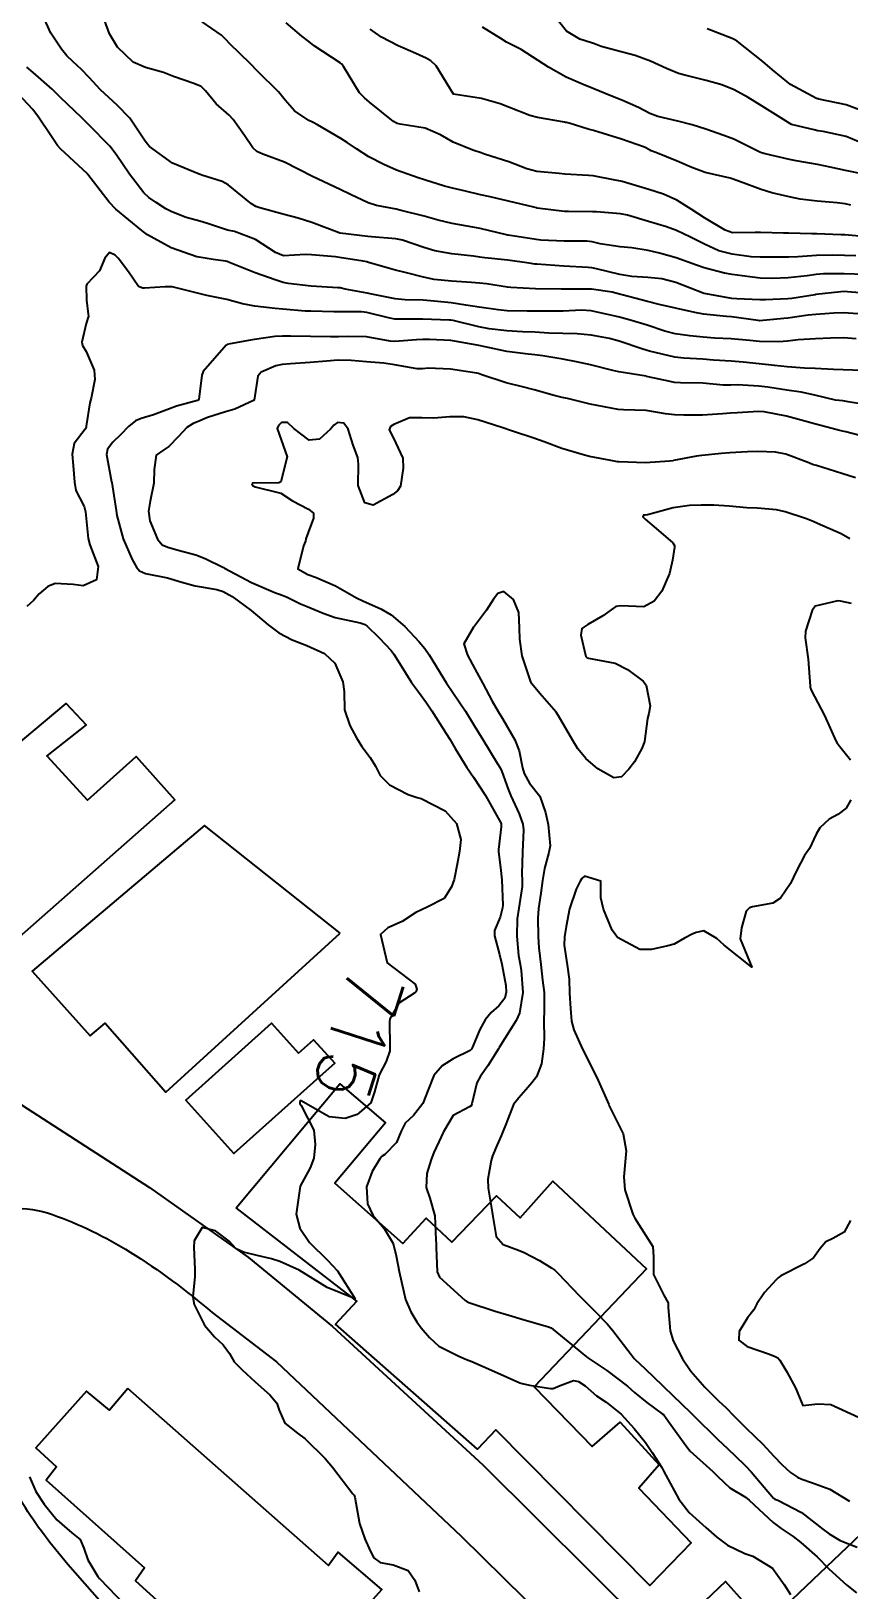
# Model space of a CAD drawing. Header units: metres. Extents: x 298520 to 308411, y 7433745 to 7450750.
# Drawn here: x 305474.6 to 305532.9, y 7436428 to 7436539.2 of the extents above; entities that cross this region are included whole.
import ezdxf
from ezdxf.enums import TextEntityAlignment as Align

# ---------------------------------------------------------------- set-up
doc = ezdxf.new("R2010")
doc.units = ezdxf.units.M
doc.header["$LTSCALE"] = 10
for name, color, linetype in [('Cotas', 45, 'Continuous'), ('Curvas de Nivel 1m', 11, 'Continuous'), ('Curvas de Nivel 5m', 15, 'Continuous'), ('Edificações', 30, 'Continuous'), ('Vias Primárias', 230, 'Continuous')]:
    doc.layers.add(name, color=color, linetype=linetype)
doc.styles.add('Style-STANDARD', font='STANDARD.shx')

msp = doc.modelspace()

# ---------------------------------------------------------------- linework, layer by layer
at = {"layer": 'Curvas de Nivel 1m', "flags": 128}
for points, elevation in [([(305534.57, 7436520.45), (305532.81, 7436520.6), (305532.58, 7436520.61), (305532.35, 7436520.6), (305530.57, 7436520.4), (305530.5, 7436520.39), (305528.85, 7436520.13), (305528.57, 7436520.1), (305526.97, 7436520.03), (305526.57, 7436520.02), (305524.93, 7436520.09), (305524.57, 7436520.13), (305522.59, 7436520.47), (305522.57, 7436520.48), (305522.53, 7436520.49), (305520.58, 7436521.26), (305519.57, 7436521.51), (305518.58, 7436521.62), (305517.45, 7436521.68), (305516.59, 7436521.82), (305514.93, 7436522.24), (305514.59, 7436522.3), (305514.33, 7436522.32), (305512.59, 7436522.43), (305510.66, 7436522.56), (305510.59, 7436522.56), (305510.53, 7436522.57), (305510.12, 7436522.63), (305508.59, 7436522.85), (305506.95, 7436523.03), (305506.6, 7436523.07), (305506.16, 7436523.13), (305504.6, 7436523.3), (305503.4, 7436523.52), (305502.6, 7436523.75), (305501.09, 7436524.27), (305500.62, 7436524.37), (305498.87, 7436524.52), (305498.62, 7436524.54), (305496.64, 7436524.78), (305496.62, 7436524.78), (305496.57, 7436524.8), (305494.63, 7436525.55), (305493.65, 7436525.85), (305492.64, 7436526.11), (305490.92, 7436526.59), (305490.64, 7436526.69), (305490.33, 7436526.87), (305488.66, 7436528.23), (305488.23, 7436528.46), (305486.78, 7436528.92), (305486.66, 7436528.96), (305486.59, 7436528.99), (305484.68, 7436529.76), (305483.04, 7436530.96), (305482.87, 7436531.14), (305482.7, 7436531.41), (305481.64, 7436532.98), (305480.73, 7436533.91), (305479.55, 7436535), (305478.75, 7436535.87), (305478.2, 7436536.46), (305477.57, 7436537.03), (305477.16, 7436537.43), (305476.77, 7436537.9), (305476, 7436539.05), (305475.34, 7436540.51)], 719), ([(305533.4, 7436523.16), (305532.6, 7436523.19), (305531.77, 7436523.21), (305530.6, 7436523.19), (305529.28, 7436523.09), (305528.6, 7436523.06), (305527.96, 7436523.06), (305526.6, 7436523.06), (305525.95, 7436523.1), (305524.6, 7436523.28), (305523.65, 7436523.52), (305522.61, 7436523.99), (305521.62, 7436524.5), (305520.62, 7436524.97), (305519.9, 7436525.24), (305518.63, 7436525.62), (305517.14, 7436526.05), (305516.64, 7436526.15), (305514.92, 7436526.29), (305514.64, 7436526.3), (305512.93, 7436526.32), (305512.64, 7436526.33), (305510.7, 7436526.57), (305510.64, 7436526.59), (305510.44, 7436526.63), (305508.65, 7436527.07), (305507.34, 7436527.36), (305506.65, 7436527.52), (305505.57, 7436527.77), (305504.66, 7436527.98), (305504.08, 7436528.13), (305502.66, 7436528.59), (305502.21, 7436528.73), (305500.67, 7436529.27), (305499.76, 7436529.67), (305498.68, 7436530.23), (305497.81, 7436530.78), (305497.15, 7436531.25), (305496.7, 7436531.54), (305495.02, 7436532.5), (305494.71, 7436532.68), (305494.61, 7436532.72), (305494.41, 7436532.82), (305493.39, 7436533.51), (305492.73, 7436534.27), (305492.24, 7436534.85), (305490.75, 7436536.34), (305490.22, 7436536.88), (305488.78, 7436538.29), (305488.48, 7436538.59), (305488.17, 7436538.9), (305486.8, 7436539.85)], 721), ([(305534.46, 7436524.5), (305532.62, 7436524.65), (305532.33, 7436524.66), (305530.62, 7436524.73), (305530.27, 7436524.74), (305528.62, 7436524.78), (305528.26, 7436524.78), (305526.62, 7436524.82), (305526.24, 7436524.83), (305524.62, 7436524.81), (305524.09, 7436525), (305522.63, 7436525.87), (305521.67, 7436526.5), (305520.65, 7436527.14), (305519.69, 7436527.56), (305518.66, 7436527.88), (305516.76, 7436528.46), (305516.66, 7436528.49), (305516.26, 7436528.56), (305514.67, 7436528.87), (305514.36, 7436528.89), (305512.67, 7436528.99), (305512.25, 7436529.03), (305510.67, 7436529.17), (305509.94, 7436529.37), (305508.68, 7436529.87), (305506.94, 7436530.42), (305506.69, 7436530.5), (305506.09, 7436530.69), (305504.7, 7436531.27), (305503.79, 7436531.8), (305502.71, 7436532.26), (305500.92, 7436532.54), (305500.71, 7436532.59), (305500.45, 7436532.75), (305498.73, 7436534.13), (305498.37, 7436534.42), (305498.03, 7436534.78), (305496.89, 7436536.67), (305496.8, 7436536.8), (305496.79, 7436536.82), (305496.76, 7436536.84), (305496.64, 7436536.93), (305494.78, 7436538.14), (305494.4, 7436538.45), (305493.92, 7436538.83), (305492.8, 7436539.78)], 722), ([(305533.06, 7436526.78), (305532.65, 7436526.87), (305532.08, 7436526.94), (305530.65, 7436527.06), (305529.45, 7436527.21), (305528.65, 7436527.37), (305527.43, 7436527.66), (305526.66, 7436527.88), (305525.12, 7436528.46), (305524.67, 7436528.63), (305524.44, 7436528.69), (305522.67, 7436529.11), (305521.72, 7436529.46), (305520.68, 7436529.91), (305519.16, 7436530.53), (305518.81, 7436530.66), (305518.69, 7436530.71), (305518.34, 7436530.9), (305516.7, 7436531.48), (305515.39, 7436531.89), (305514.71, 7436532.09), (305514.32, 7436532.2), (305512.97, 7436532.61), (305512.77, 7436532.67), (305512.71, 7436532.68), (305512.63, 7436532.7), (305510.72, 7436533.02), (305510.17, 7436533.18), (305508.72, 7436533.74), (305508.06, 7436534), (305506.73, 7436534.37), (305504.73, 7436534.7), (305503.49, 7436536.72), (305503.11, 7436537.07), (305502.77, 7436537.26), (305501.82, 7436537.69), (305500.78, 7436538.14), (305499.58, 7436538.76), (305498.79, 7436539.32)], 723), ([(305534.07, 7436528.95), (305532.68, 7436529.24), (305531.58, 7436529.48), (305530.68, 7436529.67), (305529.16, 7436529.94), (305528.69, 7436530.03), (305526.94, 7436530.44), (305526.69, 7436530.51), (305526.57, 7436530.56), (305524.7, 7436531.48), (305523.99, 7436531.75), (305522.71, 7436532.19), (305521.74, 7436532.5), (305520.72, 7436532.77), (305519.29, 7436533.1), (305518.72, 7436533.31), (305517.91, 7436533.73), (305516.73, 7436534.25), (305515.94, 7436534.57), (305514.74, 7436535.08), (305513.96, 7436535.38), (305512.75, 7436535.9), (305511.49, 7436536.62), (305510.77, 7436537.09), (305509.54, 7436537.88), (305508.78, 7436538.25), (305508.51, 7436538.39), (305508.1, 7436538.66), (305506.79, 7436539.47)], 724), ([(305533.87, 7436533.5), (305532.73, 7436533.94), (305530.78, 7436534.34), (305530.73, 7436534.35), (305530.7, 7436534.36), (305530.6, 7436534.39), (305528.75, 7436535.39), (305527.46, 7436536.43), (305526.77, 7436537.03), (305524.94, 7436538.46), (305524.78, 7436538.56), (305524.6, 7436538.65), (305522.8, 7436539.34)], 726), ([(305533.89, 7436519.01), (305532.55, 7436519.1), (305531.85, 7436519.08), (305530.55, 7436518.98), (305530.02, 7436518.93), (305528.55, 7436518.72), (305528.28, 7436518.69), (305526.54, 7436518.53), (305526.45, 7436518.54), (305524.55, 7436518.8), (305524.18, 7436518.84), (305522.55, 7436519), (305521.92, 7436519.12), (305520.56, 7436519.43), (305519.39, 7436519.7), (305518.56, 7436519.91), (305516.74, 7436520.39), (305516.57, 7436520.43), (305516.03, 7436520.57), (305514.57, 7436520.78), (305512.75, 7436520.78), (305512.57, 7436520.78), (305512.4, 7436520.78), (305510.57, 7436520.8), (305508.82, 7436520.91), (305508.58, 7436520.93), (305507.07, 7436521.16), (305506.58, 7436521.21), (305506.01, 7436521.25), (305504.58, 7436521.35), (305503.34, 7436521.48), (305502.58, 7436521.63), (305501.38, 7436521.94), (305500.59, 7436522.14), (305498.67, 7436522.69), (305498.59, 7436522.72), (305498.55, 7436522.73), (305498.29, 7436522.77), (305496.6, 7436523.05), (305496.31, 7436523.09), (305494.6, 7436523.24), (305494.17, 7436523.25), (305492.6, 7436523.16), (305492.04, 7436523.41), (305490.61, 7436524.33), (305489.1, 7436524.89), (305488.62, 7436525), (305487.18, 7436525.46), (305486.63, 7436525.63), (305485.67, 7436525.9), (305484.64, 7436526.3), (305484.21, 7436526.52), (305483.52, 7436526.96), (305483.01, 7436527.32), (305482.65, 7436527.65), (305481.62, 7436528.98), (305480.68, 7436530.39), (305480.21, 7436530.99), (305478.71, 7436532.5), (305478.46, 7436532.76), (305478.2, 7436533.02), (305476.73, 7436534.44), (305476.11, 7436535.05), (305474.75, 7436536.23), (305474.3, 7436536.61)], 718), ([(305533.43, 7436517.25), (305532.53, 7436517.31), (305531.61, 7436517.3), (305530.53, 7436517.25), (305529.29, 7436517.17), (305528.53, 7436517.07), (305527.93, 7436517.02), (305526.53, 7436517.06), (305525.85, 7436517.13), (305524.53, 7436517.24), (305523.36, 7436517.3), (305522.53, 7436517.36), (305521.58, 7436517.45), (305520.53, 7436517.6), (305519.8, 7436517.78), (305518.54, 7436518.21), (305517.42, 7436518.55), (305516.55, 7436518.79), (305516.24, 7436518.87), (305514.55, 7436519.25), (305513.86, 7436519.29), (305512.55, 7436519.22), (305511.96, 7436519.21), (305510.55, 7436519.21), (305509.98, 7436519.21), (305508.55, 7436519.25), (305507.91, 7436519.31), (305506.56, 7436519.5), (305505.61, 7436519.64), (305504.56, 7436519.81), (305503.34, 7436519.94), (305502.56, 7436519.99), (305501.28, 7436520.03), (305500.56, 7436520.09), (305498.91, 7436520.43), (305498.57, 7436520.5), (305496.99, 7436520.79), (305496.65, 7436520.87), (305496.57, 7436520.88), (305496.48, 7436520.89), (305494.57, 7436521.01), (305492.93, 7436521.2), (305492.58, 7436521.27), (305492, 7436521.44), (305490.58, 7436521.94), (305488.81, 7436522.67), (305488.59, 7436522.75), (305488.47, 7436522.77), (305487.58, 7436522.91), (305486.6, 7436523.06), (305486.42, 7436523.1), (305484.6, 7436523.73), (305482.91, 7436524.67), (305482.62, 7436524.88), (305482.51, 7436524.97), (305480.64, 7436526.5), (305480.16, 7436526.99), (305478.66, 7436528.97), (305478.64, 7436528.99), (305478.63, 7436529.01), (305476.69, 7436530.8), (305476.48, 7436531.04), (305476.01, 7436531.74), (305475.13, 7436533.06), (305474.72, 7436533.59), (305473.36, 7436535.08)], 717), ([(305533.86, 7436514.99), (305532.5, 7436515.04), (305531.82, 7436515.06), (305530.5, 7436515.13), (305529.74, 7436515.16), (305528.51, 7436515.25), (305527.6, 7436515.33), (305526.51, 7436515.47), (305525.37, 7436515.59), (305524.51, 7436515.65), (305523.27, 7436515.72), (305522.51, 7436515.79), (305521.14, 7436515.87), (305520.51, 7436515.94), (305518.69, 7436516.37), (305518.52, 7436516.42), (305518.14, 7436516.54), (305516.53, 7436517.08), (305515.84, 7436517.26), (305514.53, 7436517.5), (305513.55, 7436517.61), (305512.53, 7436517.63), (305511.51, 7436517.64), (305510.53, 7436517.71), (305509.65, 7436517.75), (305508.53, 7436517.81), (305507.26, 7436517.95), (305506.54, 7436518.09), (305504.7, 7436518.54), (305504.54, 7436518.57), (305504.42, 7436518.58), (305502.54, 7436518.65), (305500.65, 7436518.65), (305500.54, 7436518.65), (305500.09, 7436518.75), (305498.55, 7436519.11), (305498.17, 7436519.16), (305496.55, 7436519.17), (305496.19, 7436519.16), (305494.55, 7436519.21), (305494.15, 7436519.22), (305492.55, 7436519.35), (305492.01, 7436519.4), (305490.55, 7436519.57), (305489.68, 7436519.75), (305488.56, 7436520.04), (305487.14, 7436520.34), (305486.57, 7436520.47), (305484.67, 7436520.94), (305484.57, 7436520.95), (305484.16, 7436520.95), (305482.69, 7436520.85), (305482.57, 7436520.85), (305482.26, 7436520.97), (305481.56, 7436522.01), (305480.82, 7436522.99), (305480.6, 7436523.21), (305480.2, 7436523.4), (305479.86, 7436523), (305479.48, 7436522.1), (305478.57, 7436521.15), (305478.52, 7436521.01), (305478.56, 7436520.01), (305478.68, 7436519.01), (305478.69, 7436518.86), (305478.54, 7436518.34), (305478.23, 7436517.01), (305478.27, 7436516.76), (305478.52, 7436516.33), (305479.11, 7436515), (305479.16, 7436514.34), (305478.88, 7436513.01), (305478.8, 7436512.68), (305478.54, 7436511.01), (305478.52, 7436510.94), (305478.45, 7436510.81), (305477.67, 7436509.78), (305477.54, 7436509.02), (305477.61, 7436508.21), (305477.7, 7436507.02), (305477.8, 7436506.43), (305478.39, 7436505.28), (305478.47, 7436505.01), (305478.48, 7436504.91), (305478.67, 7436503.01), (305478.8, 7436502.55), (305479.39, 7436501), (305479.27, 7436500.05), (305478.31, 7436499.64), (305477.61, 7436499.72), (305476.31, 7436499.79), (305475.79, 7436499.57), (305475.17, 7436499.05), (305474.77, 7436498.58), (305474.29, 7436498.15)], 716), ([(305533.69, 7436510.35), (305532.69, 7436510.6), (305532.46, 7436510.66), (305532.08, 7436510.75), (305530.46, 7436511.19), (305529.51, 7436511.45), (305528.47, 7436511.73), (305526.88, 7436512.03), (305526.47, 7436512.05), (305524.96, 7436511.97), (305524.47, 7436511.95), (305523.9, 7436511.9), (305522.47, 7436511.8), (305521.15, 7436511.81), (305520.47, 7436511.83), (305519.84, 7436511.89), (305518.47, 7436512.13), (305516.85, 7436512.18), (305516.47, 7436512.2), (305514.47, 7436512.58), (305512.86, 7436512.99), (305512.48, 7436513.07), (305511.89, 7436513.2), (305510.48, 7436513.6), (305509.65, 7436513.81), (305508.49, 7436514.1), (305506.74, 7436514.68), (305506.5, 7436514.76), (305506.39, 7436514.79), (305504.51, 7436515.09), (305502.92, 7436515.14), (305502.51, 7436515.1), (305502.13, 7436515.11), (305500.51, 7436515.39), (305499.76, 7436515.51), (305498.51, 7436515.61), (305497.42, 7436515.7), (305496.51, 7436515.71), (305495.66, 7436515.66), (305494.51, 7436515.55), (305493.11, 7436515.45), (305492.51, 7436515.41), (305492.06, 7436515.31), (305491.01, 7436514.86), (305490.78, 7436514.59), (305490.5, 7436512.87), (305490.49, 7436512.85), (305490.47, 7436512.84), (305489.12, 7436512.23), (305488.46, 7436512.04), (305487.18, 7436511.63), (305486.46, 7436511.33), (305486.17, 7436511.21), (305485.71, 7436510.93), (305485.11, 7436510.27), (305484.43, 7436509.56), (305484.06, 7436509.32), (305483.52, 7436508.95), (305483.39, 7436507.93), (305483.35, 7436506.96), (305483.09, 7436505.66), (305482.98, 7436504.96), (305483.07, 7436504.26), (305483.61, 7436502.95), (305483.96, 7436502.56), (305484.35, 7436502.39), (305485.1, 7436502.18), (305486.34, 7436501.83), (305487.02, 7436501.59), (305488.33, 7436500.93), (305488.4, 7436500.89), (305490.32, 7436499.86), (305492.03, 7436499.13), (305492.31, 7436499.04), (305492.82, 7436498.84), (305493.82, 7436498.35), (305494.3, 7436498.15), (305495.42, 7436497.68), (305496.29, 7436497.38), (305498.07, 7436496.99), (305498.28, 7436496.92), (305498.39, 7436496.88), (305498.55, 7436496.78), (305499.42, 7436495.91), (305500.27, 7436495.02), (305500.48, 7436494.75), (305500.88, 7436494.12), (305501.74, 7436492.73), (305502.23, 7436492.08), (305502.79, 7436491.29), (305503.17, 7436490.72), (305504.19, 7436489.11), (305504.45, 7436488.7), (305504.85, 7436488.02), (305505.67, 7436486.68), (305506.16, 7436485.99), (305507, 7436484.67), (305508.11, 7436482.69), (305508.12, 7436482.66), (305508.11, 7436482.44), (305507.93, 7436480.83), (305507.94, 7436480.66), (305508.08, 7436479.54), (305508.16, 7436478.66), (305508.25, 7436476.86), (305508.22, 7436476.66), (305508.04, 7436476.01), (305507.64, 7436475.05), (305507.64, 7436474.66), (305508, 7436473.33), (305508.16, 7436472.66), (305508.45, 7436471.13), (305508.49, 7436470.65), (305508.39, 7436470.23), (305507.96, 7436469.67), (305507.42, 7436469.2), (305506.98, 7436468.67), (305506.6, 7436468), (305506.06, 7436466.68), (305506.01, 7436466.59), (305505.92, 7436466.5), (305504.7, 7436465.9), (305503.91, 7436465.41), (305503.33, 7436464.71), (305502.92, 7436463.68), (305502.54, 7436462.72), (305501.86, 7436461.85), (305501.28, 7436461.32), (305500.98, 7436460.74), (305500.65, 7436459.94), (305499.83, 7436459.09), (305499.63, 7436458.95), (305499.47, 7436458.76), (305498.92, 7436457.87), (305498.53, 7436456.77), (305498.58, 7436455.56), (305498.96, 7436454.76), (305499.77, 7436453.81), (305500.43, 7436452.74), (305500.63, 7436451.85), (305500.86, 7436450.74), (305501.17, 7436449.27), (305501.31, 7436448.73), (305501.69, 7436447.85), (305502.11, 7436447.14), (305502.42, 7436446.72), (305503, 7436446.03), (305503.67, 7436445.42), (305505.1, 7436444.69), (305505.66, 7436444.46), (305506.02, 7436444.32), (305507.65, 7436443.61), (305509.46, 7436442.8), (305509.63, 7436442.74), (305510.13, 7436442.63), (305511.63, 7436442.39), (305511.84, 7436442.4), (305512.33, 7436442.6), (305513.27, 7436442.96), (305513.64, 7436442.88), (305514.1, 7436442.58), (305514.93, 7436441.88), (305515.62, 7436441.41), (305516.68, 7436440.55), (305517.6, 7436439.55), (305518.41, 7436438.53), (305518.88, 7436437.82), (305519.57, 7436436.75), (305519.7, 7436436.51), (305519.86, 7436436.2), (305520.8, 7436434.5), (305521.53, 7436433.54), (305522.72, 7436432.48), (305523.51, 7436431.79), (305524.25, 7436431.21), (305525.49, 7436430.63), (305526.06, 7436430.43), (305527.48, 7436429.59), (305528.29, 7436428.41), (305528.76, 7436427.71)], 714), ([(305533.39, 7436507.34), (305532.42, 7436507.65), (305530.61, 7436508.2), (305530.42, 7436508.25), (305530.32, 7436508.29), (305530.07, 7436508.4), (305528.43, 7436509.01), (305527.69, 7436509.17), (305526.43, 7436509.21), (305525.69, 7436509.19), (305524.43, 7436509.11), (305523.83, 7436509.07), (305522.43, 7436508.93), (305522.05, 7436508.87), (305520.42, 7436508.56), (305520.38, 7436508.55), (305520.13, 7436508.51), (305518.42, 7436508.39), (305516.52, 7436508.46), (305516.42, 7436508.48), (305515.93, 7436508.56), (305514.43, 7436508.86), (305514.07, 7436508.94), (305512.44, 7436509.42), (305511.18, 7436509.89), (305510.45, 7436510.15), (305508.93, 7436510.65), (305508.58, 7436510.78), (305508.45, 7436510.83), (305508.18, 7436510.93), (305506.46, 7436511.47), (305505.47, 7436511.68), (305504.46, 7436511.69), (305503.33, 7436511.58), (305502.46, 7436511.62), (305501.58, 7436511.62), (305500.46, 7436511.14), (305500.22, 7436510.98), (305500.14, 7436510.75), (305500.44, 7436510.16), (305501.12, 7436508.74), (305501.13, 7436508.03), (305500.95, 7436506.74), (305500.73, 7436506.41), (305500.4, 7436506.14), (305498.99, 7436505.37), (305498.39, 7436505.54), (305497.93, 7436506.78), (305497.96, 7436508.31), (305497.91, 7436508.78), (305497.57, 7436509.65), (305497.21, 7436510.79), (305496.9, 7436511.24), (305496.46, 7436511.28), (305496.18, 7436511.08), (305495.95, 7436510.81), (305495.18, 7436510.08), (305494.44, 7436510.02), (305493.33, 7436510.84), (305492.89, 7436511.28), (305492.46, 7436511.28), (305492.24, 7436511.07), (305492.15, 7436510.85), (305492.44, 7436510.03), (305492.87, 7436508.84), (305492.4, 7436507.05), (305492.28, 7436506.97), (305490.4, 7436506.94), (305490.36, 7436506.91), (305490.35, 7436506.87), (305490.4, 7436506.78), (305490.57, 7436506.7), (305492.4, 7436506.24), (305493.25, 7436505.69), (305494.39, 7436505.1), (305494.75, 7436504.82), (305494.73, 7436504.46), (305494.36, 7436503.43), (305494.2, 7436502.98), (305494.16, 7436502.82), (305494.02, 7436502.49), (305493.63, 7436500.83), (305494.33, 7436500.44), (305494.89, 7436500.25), (305496.32, 7436499.63), (305497.8, 7436498.78), (305498.3, 7436498.54), (305499.53, 7436498), (305500.29, 7436497.56), (305501.25, 7436496.74), (305502.27, 7436495.63), (305502.69, 7436495.15), (305502.98, 7436494.72), (305504.23, 7436492.7), (305505.57, 7436490.69), (305506.2, 7436489.68), (305506.81, 7436488.67), (305507.84, 7436486.99), (305508.04, 7436486.66), (305508.16, 7436486.39), (305508.62, 7436485.12), (305508.81, 7436484.65), (305509.4, 7436483.36), (305509.67, 7436482.64), (305509.72, 7436482.24), (305509.64, 7436480.64), (305509.6, 7436479.1), (305509.62, 7436478.64), (305509.61, 7436478.19), (305509.38, 7436476.64), (305509.27, 7436475.88), (305509.24, 7436474.64), (305509.36, 7436473.28), (305509.47, 7436472.64), (305509.55, 7436472.2), (305509.67, 7436470.63), (305509.42, 7436469.16), (305509.19, 7436468.64), (305507.98, 7436466.72), (305507.95, 7436466.66), (305507.92, 7436466.61), (305507.18, 7436465.4), (305506.65, 7436464.67), (305506.39, 7436464.18), (305506.03, 7436462.68), (305505.99, 7436462.56), (305505.87, 7436462.47), (305504.7, 7436461.86), (305504, 7436460.7), (305503.96, 7436460.59), (305503.85, 7436460.34), (305503.32, 7436459.22), (305503.12, 7436458.71), (305502.82, 7436457.73), (305502.78, 7436456.72), (305503.04, 7436455.96), (305503.39, 7436454.71), (305503.47, 7436452.99), (305503.48, 7436452.7), (305503.49, 7436452.44), (305503.57, 7436450.7), (305503.73, 7436450.32), (305505.54, 7436448.68), (305505.7, 7436448.57), (305505.89, 7436448.49), (305507.7, 7436447.91), (305508.67, 7436447.62), (305509.69, 7436447.31), (305511.49, 7436446.8), (305511.68, 7436446.72), (305511.84, 7436446.61), (305513.67, 7436445.11), (305513.94, 7436444.86), (305514.29, 7436444.58), (305515.65, 7436443.67), (305517.13, 7436442.55), (305517.63, 7436442.11), (305518.5, 7436441.4), (305519.61, 7436440.59), (305519.71, 7436440.51), (305520.06, 7436440.05), (305521.16, 7436438.49), (305521.58, 7436437.95), (305523.21, 7436436.47), (305523.56, 7436436.12), (305524.42, 7436435.32), (305525.54, 7436434.64), (305525.8, 7436434.44), (305527.52, 7436432.84), (305528.08, 7436432.41), (305528.94, 7436431.83), (305529.5, 7436431.41), (305530.65, 7436430.38), (305531.48, 7436429.53), (305532.78, 7436428.36), (305533.46, 7436427.81)], 713), ([(305532.99, 7436502.99), (305532.36, 7436503.34), (305530.68, 7436504.08), (305530.37, 7436504.22), (305530.25, 7436504.27), (305529.89, 7436504.4), (305528.38, 7436504.91), (305527.76, 7436505.05), (305526.38, 7436505.17), (305525.64, 7436505.19), (305524.39, 7436505.3), (305523.29, 7436505.37), (305522.39, 7436505.37), (305521.54, 7436505.35), (305520.39, 7436505.18), (305518.55, 7436504.7), (305518.38, 7436504.68), (305518.26, 7436504.67), (305518.22, 7436504.54), (305518.38, 7436504.38), (305519.18, 7436503.72), (305520.36, 7436502.69), (305520.47, 7436502.51), (305520.48, 7436502.38), (305520.34, 7436501.46), (305520.13, 7436500.51), (305519.58, 7436499.25), (305519.02, 7436498.53), (305518.3, 7436498.13), (305516.65, 7436498.2), (305516.3, 7436498.15), (305515.36, 7436497.5), (305514.29, 7436496.87), (305513.87, 7436496.59), (305513.81, 7436496.12), (305514.17, 7436494.58), (305514.26, 7436494.5), (305514.36, 7436494.48), (305516.26, 7436494.11), (305517.13, 7436493.67), (305518.24, 7436492.83), (305518.47, 7436492.54), (305518.75, 7436491.07), (305518.64, 7436490.53), (305518.56, 7436490.18), (305518.33, 7436488.54), (305518.18, 7436488.08), (305517.62, 7436487.09), (305517.22, 7436486.55), (305516.7, 7436486.02), (305516.16, 7436485.93), (305515.02, 7436486.57), (305514.17, 7436487.32), (305513.6, 7436488.01), (305513.22, 7436488.59), (305512.21, 7436490.37), (305512.04, 7436490.61), (305510.89, 7436491.96), (305510.32, 7436492.63), (305510.24, 7436492.79), (305509.63, 7436494.64), (305509.45, 7436495.82), (305509.42, 7436496.64), (305509.37, 7436497.72), (305509.01, 7436498.65), (305508.31, 7436499.22), (305507.88, 7436499.09), (305507.57, 7436498.67), (305507.07, 7436497.9), (305506.28, 7436496.84), (305506.21, 7436496.75), (305506.14, 7436496.68), (305505.47, 7436495.49), (305505.71, 7436494.69), (305506.25, 7436493.7), (305506.81, 7436492.67), (305507.48, 7436491.4), (305507.91, 7436490.66), (305508.21, 7436490.16), (305509.09, 7436488.65), (305509.41, 7436487.87), (305509.65, 7436486.64), (305509.76, 7436486.24), (305510.15, 7436485.56), (305510.87, 7436484.62), (305511.29, 7436483.46), (305511.47, 7436482.62), (305511.62, 7436481.09), (305511.53, 7436480.62), (305511.21, 7436479.48), (305511.07, 7436478.62), (305510.95, 7436477.72), (305510.79, 7436476.62), (305510.73, 7436475.93), (305510.75, 7436474.62), (305510.81, 7436473.82), (305510.95, 7436472.62), (305511.08, 7436471.52), (305511.19, 7436470.62), (305511.18, 7436469.39), (305511.16, 7436468.62), (305511.18, 7436467.36), (305511.14, 7436466.62), (305510.99, 7436465.54), (305510.65, 7436464.62), (305510.32, 7436464.2), (305509.89, 7436463.7), (305509.38, 7436463.13), (305509.01, 7436462.64), (305508.49, 7436461.28), (305508.22, 7436460.65), (305508.11, 7436460.4), (305507.84, 7436459.77), (305507.5, 7436458.99), (305507.4, 7436458.66), (305507.17, 7436457.31), (305507.19, 7436456.67), (305507.49, 7436454.96), (305507.53, 7436454.66), (305507.76, 7436453.22), (305508.26, 7436452.65), (305509.36, 7436452.25), (305509.75, 7436452.1), (305510.85, 7436451.51), (305511.74, 7436450.98), (305511.95, 7436450.82), (305512.16, 7436450.61), (305513.71, 7436449.01), (305514.13, 7436448.58), (305514.91, 7436447.79), (305515.69, 7436447), (305516.06, 7436446.56), (305517.39, 7436444.82), (305517.61, 7436444.54), (305517.66, 7436444.49), (305518.39, 7436443.8), (305519.63, 7436442.6), (305519.72, 7436442.51), (305521.61, 7436440.68), (305521.81, 7436440.49), (305523.59, 7436438.74), (305523.88, 7436438.47), (305524.76, 7436437.64), (305525.57, 7436436.85), (305525.95, 7436436.44), (305527.54, 7436434.57), (305527.63, 7436434.5), (305527.84, 7436434.42), (305529.53, 7436433.55), (305531.06, 7436432.37), (305531.51, 7436432.02), (305532.3, 7436431.56), (305533.5, 7436431.08)], 712), ([(305533.1, 7436498.36), (305532.31, 7436498.54), (305532.13, 7436498.55), (305531.33, 7436498.38), (305530.52, 7436498.17), (305530.3, 7436497.88), (305529.81, 7436496.4), (305529.8, 7436495.92), (305530, 7436494.39), (305530.15, 7436492.47), (305530.16, 7436492.39), (305530.17, 7436492.33), (305530.23, 7436492.2), (305531.17, 7436490.38), (305531.98, 7436488.58), (305532.11, 7436488.37), (305532.18, 7436488.29), (305533.04, 7436487.22)], 711), ([(305533.06, 7436484.36), (305532.72, 7436483.78), (305532.13, 7436483.32), (305531.52, 7436482.98), (305530.85, 7436482.38), (305530.58, 7436481.91), (305530.1, 7436480.91), (305529.76, 7436480.39), (305529.17, 7436479.31), (305528.74, 7436478.41), (305528.05, 7436477.36), (305527.49, 7436476.99), (305526.05, 7436476.73), (305525.83, 7436476.66), (305525.58, 7436476.44), (305525.25, 7436475.23), (305525.16, 7436474.45), (305525.99, 7436472.44), (305524.02, 7436474), (305523.49, 7436474.47), (305522.57, 7436475.02), (305522.03, 7436474.92), (305521.73, 7436474.79), (305521.19, 7436474.5), (305520.45, 7436474.07), (305520.01, 7436473.96), (305518.85, 7436473.69), (305518.01, 7436473.69), (305516.42, 7436474.56), (305516.03, 7436475.08), (305515.42, 7436476.57), (305515.23, 7436477.38), (305515.22, 7436478.57), (305514.07, 7436478.92), (305513.88, 7436478.77), (305513.76, 7436478.58), (305513.47, 7436478), (305512.99, 7436476.6), (305512.76, 7436475.33), (305512.63, 7436474.6), (305512.61, 7436474), (305512.83, 7436472.6), (305512.96, 7436471.57), (305513, 7436470.59), (305513.06, 7436469.49), (305513.14, 7436468.59), (305513.31, 7436467.96), (305513.92, 7436466.58), (305514.95, 7436464.57), (305515.79, 7436462.65), (305515.82, 7436462.56), (305515.87, 7436462.46), (305516.81, 7436460.55), (305517.04, 7436459.35), (305516.97, 7436458.55), (305516.87, 7436457.49), (305516.93, 7436456.55), (305517.51, 7436454.82), (305517.66, 7436454.54), (305517.78, 7436454.35), (305518.93, 7436452.52), (305518.99, 7436451.77), (305518.99, 7436450.52), (305519.71, 7436449.04), (305520.03, 7436448.51), (305520.04, 7436448.16), (305520.17, 7436446.51), (305520.39, 7436445.78), (305521.05, 7436444.5), (305521.65, 7436443.63), (305522.65, 7436442.48), (305523.62, 7436441.52), (305524.17, 7436441.01), (305524.7, 7436440.45), (305525.6, 7436439.57), (305526.77, 7436438.43), (305527.57, 7436437.57), (305528.14, 7436436.98), (305528.75, 7436436.4), (305529.24, 7436436.08), (305529.56, 7436435.93), (305530.24, 7436435.7), (305531.55, 7436435.22), (305532.96, 7436434.36)], 711), ([(305474.5, 7436436.1), (305474.95, 7436435.05), (305475.53, 7436434.15), (305476.44, 7436433.03), (305477.5, 7436432.09), (305478.11, 7436431.62), (305478.36, 7436431.01), (305478.66, 7436430.17), (305479.36, 7436428.99), (305479.47, 7436428.85), (305481.29, 7436426.97)], 716)]:
    msp.add_lwpolyline(points, dxfattribs=dict(at, elevation=elevation))
at = {"layer": 'Curvas de Nivel 5m', "flags": 128}
for points, elevation in [([(305533.63, 7436531.28), (305532.71, 7436531.66), (305531.07, 7436532.03), (305530.71, 7436532.08), (305530.45, 7436532.14), (305529.32, 7436532.41), (305528.83, 7436532.53), (305528.71, 7436532.59), (305528.26, 7436532.88), (305526.73, 7436533.84), (305525.74, 7436534.45), (305524.74, 7436535.01), (305523.86, 7436535.35), (305522.75, 7436535.67), (305521.22, 7436536.04), (305520.76, 7436536.17), (305519.92, 7436536.52), (305518.77, 7436537.05), (305517.67, 7436537.44), (305516.77, 7436537.68), (305515.26, 7436538.1), (305514.78, 7436538.28), (305514.56, 7436538.36), (305513.74, 7436538.6), (305512.79, 7436539.18), (305511.63, 7436540.62)], 725), ([(305534.08, 7436521.84), (305532.59, 7436521.87), (305531.1, 7436521.88), (305530.59, 7436521.84), (305529.93, 7436521.74), (305528.58, 7436521.59), (305527.47, 7436521.54), (305526.58, 7436521.58), (305525.31, 7436521.73), (305524.59, 7436521.82), (305524.04, 7436521.92), (305522.59, 7436522.3), (305522.04, 7436522.5), (305520.6, 7436523.03), (305519.42, 7436523.35), (305518.6, 7436523.53), (305517.43, 7436523.73), (305516.61, 7436523.8), (305515.17, 7436524.01), (305514.61, 7436524.15), (305514.23, 7436524.2), (305512.61, 7436524.2), (305510.95, 7436524.29), (305510.61, 7436524.33), (305508.63, 7436524.63), (305508.61, 7436524.63), (305508.6, 7436524.63), (305508.51, 7436524.65), (305506.62, 7436525.11), (305506.1, 7436525.2), (305504.62, 7436525.46), (305503.64, 7436525.7), (305502.63, 7436525.98), (305500.99, 7436526.4), (305500.64, 7436526.48), (305499.24, 7436526.76), (305498.64, 7436526.95), (305497.39, 7436527.53), (305496.65, 7436527.89), (305494.66, 7436528.82), (305492.68, 7436529.85), (305491.13, 7436530.42), (305490.69, 7436530.59), (305490.42, 7436530.87), (305489.83, 7436531.75), (305489.02, 7436532.89), (305488.72, 7436533.2), (305487.81, 7436533.99), (305487.05, 7436534.92), (305486.74, 7436535.23), (305486.21, 7436535.46), (305484.75, 7436535.96), (305484.04, 7436536.24), (305482.76, 7436536.6), (305481.89, 7436536.98), (305480.77, 7436538.04), (305480.19, 7436539), (305479.83, 7436539.96)], 720), ([(305534.47, 7436512.49), (305532.87, 7436512.76), (305532.48, 7436512.81), (305531.97, 7436512.88), (305530.48, 7436513.22), (305529.51, 7436513.43), (305528.48, 7436513.59), (305527.13, 7436513.79), (305526.49, 7436513.87), (305524.98, 7436513.96), (305524.49, 7436513.94), (305523.96, 7436513.94), (305522.49, 7436514.08), (305520.9, 7436514.1), (305520.49, 7436514.13), (305520.17, 7436514.2), (305518.6, 7436514.54), (305518.49, 7436514.56), (305518.47, 7436514.57), (305516.5, 7436514.9), (305516.08, 7436514.99), (305514.5, 7436515.38), (305513.49, 7436515.61), (305512.51, 7436515.8), (305511.1, 7436516.03), (305510.52, 7436516.11), (305510.04, 7436516.16), (305508.52, 7436516.35), (305506.99, 7436516.68), (305506.52, 7436516.77), (305506.41, 7436516.8), (305504.53, 7436517.13), (305503, 7436517.2), (305502.53, 7436517.2), (305502.08, 7436517.18), (305500.53, 7436517.05), (305500.2, 7436517.08), (305498.53, 7436517.38), (305497.14, 7436517.4), (305496.53, 7436517.38), (305495.95, 7436517.39), (305494.53, 7436517.41), (305493.11, 7436517.43), (305492.53, 7436517.44), (305491.98, 7436517.41), (305490.53, 7436517.19), (305490.25, 7436517.15), (305488.79, 7436516.89), (305488.59, 7436516.83), (305488.52, 7436516.79), (305486.88, 7436514.91), (305486.77, 7436514.64), (305486.57, 7436512.92), (305486.47, 7436512.85), (305484.97, 7436512.43), (305484.47, 7436512.25), (305483.33, 7436511.83), (305482.46, 7436511.57), (305482.04, 7436511.39), (305481.55, 7436510.98), (305481, 7436510.43), (305480.44, 7436509.87), (305480.05, 7436509.37), (305479.98, 7436508.99), (305480.34, 7436507.05), (305480.36, 7436506.99), (305480.4, 7436506.7), (305480.66, 7436504.99), (305480.72, 7436504.64), (305481.17, 7436502.98), (305481.81, 7436501.5), (305482.11, 7436500.97), (305482.33, 7436500.71), (305482.77, 7436500.52), (305484.32, 7436500.19), (305485.35, 7436499.9), (305486.31, 7436499.64), (305487.85, 7436499.36), (305488.31, 7436499.22), (305488.93, 7436498.88), (305490.29, 7436497.88), (305491.5, 7436496.86), (305492.28, 7436496.27), (305493.22, 7436495.79), (305494.27, 7436495.38), (305495.52, 7436494.81), (305496.25, 7436494.11), (305496.84, 7436492.79), (305496.93, 7436492.09), (305496.94, 7436490.79), (305497.33, 7436489.66), (305497.8, 7436488.78), (305498.18, 7436488.18), (305498.78, 7436487.38), (305499.15, 7436486.77), (305499.5, 7436486.11), (305500.15, 7436485.45), (305501.48, 7436484.74), (305502.14, 7436484.54), (305502.41, 7436484.46), (305504.13, 7436483.59), (305504.94, 7436482.69), (305505.25, 7436481.54), (305505.16, 7436480.69), (305504.99, 7436479.78), (305504.77, 7436478.69), (305504.59, 7436478.16), (305504.05, 7436477.34), (305502.84, 7436476.72), (305502.04, 7436476.34), (305501.07, 7436475.7), (305500.03, 7436475.23), (305499.52, 7436474.76), (305499.99, 7436472.75), (305501.98, 7436471.23), (305502.12, 7436470.87), (305502.07, 7436470.73), (305502.03, 7436470.67), (305501.97, 7436470.61), (305500.83, 7436469.87), (305500.18, 7436468.75), (305500.15, 7436468.54), (305500.19, 7436466.75), (305500.19, 7436466.48), (305499.91, 7436465.7), (305499.42, 7436464.76), (305499.1, 7436463.54), (305498.83, 7436462.77), (305497.86, 7436461.92), (305497, 7436461.65), (305495.86, 7436461.76), (305494.03, 7436462.82), (305493.87, 7436462.91), (305493.8, 7436462.9), (305493.76, 7436462.82), (305493.77, 7436462.72), (305493.87, 7436462.57), (305494.77, 7436460.81), (305494.85, 7436459.8), (305494.76, 7436458.81), (305494.5, 7436458.13), (305493.8, 7436456.82), (305493.51, 7436454.82), (305493.77, 7436453.82), (305494.45, 7436452.81), (305495.74, 7436451.55), (305496.46, 7436450.79), (305497.7, 7436448.78), (305495.71, 7436449.6), (305493.73, 7436450.82), (305492.34, 7436451.44), (305491.74, 7436451.63), (305490.73, 7436451.87), (305489.75, 7436452.12), (305489.22, 7436452.35), (305488.73, 7436452.89), (305487.76, 7436453.64), (305486.8, 7436453.88), (305486.22, 7436452.92), (305486.21, 7436452.45), (305486.29, 7436450.91), (305486.27, 7436450.37), (305486.13, 7436448.92), (305486.23, 7436448.39), (305486.98, 7436446.91), (305487.67, 7436446.08), (305488.29, 7436445.51), (305488.74, 7436444.88), (305489.08, 7436444.3), (305489.65, 7436443.72), (305490.59, 7436442.86), (305491.62, 7436441.95), (305492.12, 7436441.34), (305492.29, 7436440.84), (305492.7, 7436439.93), (305493.6, 7436439.2), (305494.14, 7436438.81), (305495.57, 7436437.39), (305496.09, 7436436.79), (305497.54, 7436434.88), (305497.59, 7436434.83), (305497.63, 7436434.78), (305497.68, 7436434.64), (305498.02, 7436432.77), (305498.41, 7436431.68), (305498.8, 7436430.76), (305499.05, 7436430.32), (305499.49, 7436429.98), (305500.41, 7436429.81), (305501.48, 7436429.42), (305501.97, 7436428.73), (305502.28, 7436427.9)], 715), ([(305533.04, 7436454.36), (305532.59, 7436453.54), (305531.76, 7436453.08), (305531.28, 7436452.86), (305530.86, 7436452.38), (305530.4, 7436451.72), (305529.74, 7436451.28), (305528.06, 7436450.42), (305527.87, 7436450.28), (305527.73, 7436450.14), (305526.9, 7436449.24), (305526.36, 7436448.43), (305526.14, 7436448), (305525.69, 7436447.42), (305525.09, 7436446.45), (305525.06, 7436445.83), (305525.67, 7436445.39), (305527.26, 7436444.83), (305527.67, 7436444.68), (305527.84, 7436444.59), (305528, 7436444.41), (305528.49, 7436443.57), (305529.13, 7436442.4), (305529.27, 7436442.03), (305529.62, 7436441.17), (305530.71, 7436441.29), (305531.62, 7436441.26), (305533.61, 7436440.35)], 710)]:
    msp.add_lwpolyline(points, dxfattribs=dict(at, elevation=elevation))
at = {"layer": 'Edificações'}
for points in [[(305471.04, 7436486.17), (305477.11, 7436491.24), (305478.52, 7436489.72), (305475.73, 7436487.51), (305478.63, 7436484.34), (305482.1, 7436487.47), (305484.86, 7436484.37), (305466.87, 7436468.52)], [(305493.68, 7436466.3), (305493.68, 7436466.3), (305494.75, 7436467.25), (305496.25, 7436465.58), (305495.18, 7436464.62), (305489.06, 7436459.14), (305485.63, 7436462.96), (305491.75, 7436468.45), (305493.68, 7436466.3)]]:
    msp.add_lwpolyline(points, dxfattribs=at)
for points in [[(305496.63, 7436474.86), (305486.97, 7436482.53), (305474.67, 7436472.16), (305478.81, 7436467.54), (305479.89, 7436468.44), (305484.21, 7436463.53)], [(305489.23, 7436455.28), (305496.62, 7436464.12), (305499.88, 7436461.33), (305496.25, 7436457.03), (305501.11, 7436452.72), (305502.78, 7436454.53), (305504.6, 7436452.83), (305507.8, 7436456.13), (305509.47, 7436454.57), (305511.81, 7436457.17), (305518.49, 7436450.92), (305510.47, 7436442.51), (305514.6, 7436438.26), (305516.6, 7436440), (305519.39, 7436436.96), (305517.94, 7436435.28), (305521.66, 7436431.38), (305518.72, 7436428.34), (305507.73, 7436439.44), (305506.43, 7436438.07), (305496.32, 7436446.99), (305497.84, 7436448.62)], [(305481.51, 7436442.38), (305480.2, 7436440.85), (305478.56, 7436442.21), (305474.95, 7436438.15), (305476.41, 7436436.81), (305475.67, 7436435.86), (305482.69, 7436429.6), (305482.05, 7436428.67), (305492.02, 7436419.62), (305499.62, 7436428.07), (305496.5, 7436430.71), (305495.82, 7436429.78)], [(305526.91, 7436425.5), (305524.12, 7436428.62), (305521.21, 7436425.86), (305524.08, 7436422.7), (305523.65, 7436422.23), (305532.15, 7436412.13), (305533.24, 7436413.21), (305537.1, 7436408.93), (305535.53, 7436407.58), (305538.84, 7436403.99), (305550.07, 7436413.64), (305546.47, 7436417.91), (305549.05, 7436420.34), (305548.65, 7436420.78), (305550.76, 7436422.59), (305552.25, 7436420.99), (305554.47, 7436422.92), (305549.2, 7436428.37), (305551.96, 7436431.13), (305548.36, 7436434.66), (305547.93, 7436434.3), (305544.15, 7436438.22), (305539.21, 7436433.97), (305537.65, 7436435.68)]]:
    msp.add_lwpolyline(points, close=True, dxfattribs=at)
at = {"layer": 'Vias Primárias'}
for points in [[(305397.15, 7436563), (305413.12, 7436538.33), (305425.48, 7436519.38), (305434.99, 7436504.55), (305443.68, 7436491.43), (305451.37, 7436480.81, 0.047035), (305455.19, 7436476.46, 0.022367), (305461.12, 7436471.35, 0.024434), (305468.6, 7436466.04), (305483.05, 7436456.72), (305490.11, 7436451.74), (305496.1, 7436446.81), (305506.82, 7436436.95), (305518.35, 7436425.5)], [(305486.06, 7436419.78), (305477.23, 7436429.85, -0.040275), (305474.02, 7436434.17, -0.035779), (305471.55, 7436438.83, 0.003506), (305470.54, 7436441.09), (305468.41, 7436446.69, -0.13811), (305468.01, 7436451.11, -0.102184), (305468.83, 7436453.1, -0.1305), (305470.4, 7436454.47, -0.203588), (305476.13, 7436454.8, -0.05327), (305481.66, 7436452.12, -0.03866), (305487.52, 7436447.8), (305492.11, 7436444.29), (305505.27, 7436431.86), (305514.34, 7436422.92)]]:
    msp.add_lwpolyline(points, format="xyb", dxfattribs=at)

# ---------------------------------------------------------------- texts
at = {"layer": 'Cotas', "style": 'Style-STANDARD'}
msp.add_text('715', height=4, rotation=252.2795, dxfattribs=at).set_placement((305497.94, 7436467.62, 715), align=Align.MIDDLE_CENTER)

doc.saveas('drawing.dxf')
